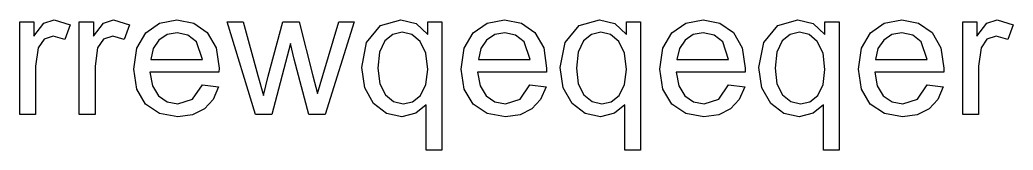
# Model space of a CAD drawing. Extents: x 0 to 258, y 0 to 184.
# Drawn here: x 218.87 to 258.12, y 178.63 to 183.78 of the extents above; entities that cross this region are included whole.
import ezdxf

# ---------------------------------------------------------------- set-up
doc = ezdxf.new("R2010")
doc.units = 0

msp = doc.modelspace()

# ---------------------------------------------------------------- linework, layer by layer
at = {"layer": 'text'}
for p, q in [((218.869058, 180.034905), (218.869058, 183.693597)), ((218.869058, 183.693597), (219.427164, 183.693597)), ((219.427164, 183.693597), (219.427164, 183.138936)), ((219.819903, 183.652256), (220.219535, 183.776279)), ((220.219535, 183.776279), (220.856878, 183.576463)), ((221.218614, 180.034905), (221.218614, 183.693597)), ((221.218614, 183.693597), (221.77672, 183.693597)), ((221.77672, 183.693597), (221.77672, 183.138936)), ((222.169459, 183.652256), (222.56909, 183.776279)), ((222.56909, 183.776279), (223.206434, 183.576463)), ((224.389823, 183.648811), (225.07712, 183.776279)), ((225.07712, 183.776279), (225.743746, 183.651394)), ((228.17426, 180.034905), (227.054605, 183.693597)), ((227.054605, 183.693597), (227.695394, 183.693597)), ((227.695394, 183.693597), (228.277614, 181.581753)), ((228.684135, 181.550747), (229.266355, 183.693597)), ((229.266355, 183.693597), (229.903699, 183.693597)), ((229.903699, 183.693597), (230.45147, 181.571418)), ((230.844209, 181.578308), (231.471218, 183.693597)), ((232.07411, 183.693597), (230.930336, 180.034905)), ((231.471218, 183.693597), (232.07411, 183.693597)), ((233.121417, 183.548903), (233.92068, 183.776279)), ((233.92068, 183.776279), (234.527017, 183.633308)), ((234.988659, 183.204393), (234.988659, 183.693597)), ((234.988659, 183.693597), (235.546765, 183.693597)), ((235.546765, 183.693597), (235.546765, 178.632752)), ((237.333048, 183.648811), (238.020343, 183.776279)), ((238.020343, 183.776279), (238.686969, 183.651394)), ((240.969346, 183.548903), (241.768609, 183.776279)), ((241.768609, 183.776279), (242.374945, 183.633308)), ((242.836587, 183.204393), (242.836587, 183.693597)), ((242.836587, 183.693597), (243.394693, 183.693597)), ((243.394693, 183.693597), (243.394693, 178.632752)), ((245.180974, 183.648811), (245.868269, 183.776279)), ((245.868269, 183.776279), (246.534895, 183.651394)), ((248.817272, 183.548903), (249.616535, 183.776279)), ((249.616535, 183.776279), (250.222871, 183.633308)), ((250.684513, 183.204393), (250.684513, 183.693597)), ((250.684513, 183.693597), (251.242619, 183.693597)), ((251.242619, 183.693597), (251.242619, 178.632752)), ((253.028902, 183.648811), (253.716198, 183.776279)), ((253.716198, 183.776279), (254.382824, 183.651394)), ((256.131211, 180.034905), (256.131211, 183.693597)), ((256.131211, 183.693597), (256.689317, 183.693597)), ((256.689317, 183.693597), (256.689317, 183.138936)), ((257.082056, 183.652256), (257.481688, 183.776279)), ((257.481688, 183.776279), (258.119031, 183.576463)), ((219.427164, 183.138936), (219.819903, 183.652256)), ((220.856878, 183.576463), (220.643283, 183.001132)), ((221.77672, 183.138936), (222.169459, 183.652256)), ((223.206434, 183.576463), (222.992838, 183.001132)), ((223.843777, 183.266405), (224.389823, 183.648811)), ((225.743746, 183.651394), (226.276014, 183.27674)), ((232.566758, 182.887444), (233.121417, 183.548903)), ((234.527017, 183.633308), (234.988659, 183.204393)), ((236.787, 183.266405), (237.333048, 183.648811)), ((238.686969, 183.651394), (239.219238, 183.27674)), ((240.414684, 182.887444), (240.969346, 183.548903)), ((242.374945, 183.633308), (242.836587, 183.204393)), ((244.634926, 183.266405), (245.180974, 183.648811)), ((246.534895, 183.651394), (247.067164, 183.27674)), ((248.262613, 182.887444), (248.817272, 183.548903)), ((250.222871, 183.633308), (250.684513, 183.204393)), ((252.482855, 183.266405), (253.028902, 183.648811)), ((254.382824, 183.651394), (254.915092, 183.27674)), ((256.689317, 183.138936), (257.082056, 183.652256)), ((258.119031, 183.576463), (257.905436, 183.001132)), ((219.823348, 183.011468), (219.592529, 182.673849)), ((220.188528, 183.135491), (219.823348, 183.011468)), ((220.643283, 183.001132), (220.188528, 183.135491)), ((222.172904, 183.011468), (221.942084, 182.673849)), ((222.538084, 183.135491), (222.172904, 183.011468)), ((222.992838, 183.001132), (222.538084, 183.135491)), ((223.487209, 182.653178), (223.843777, 183.266405)), ((224.363984, 182.980462), (224.139192, 182.646288)), ((224.690408, 183.194919), (224.363984, 182.980462)), ((225.08401, 183.266405), (224.690408, 183.194919)), ((225.512063, 183.176833), (225.08401, 183.266405)), ((225.852266, 182.908115), (225.512063, 183.176833)), ((226.086533, 182.215651), (225.852266, 182.908115)), ((226.276014, 183.27674), (226.624829, 182.675571)), ((233.293671, 182.942566), (233.084383, 182.505039)), ((233.606314, 183.200948), (233.293671, 182.942566)), ((233.979245, 183.287076), (233.606314, 183.200948)), ((234.359067, 183.194919), (233.979245, 183.287076)), ((234.685491, 182.91845), (234.359067, 183.194919)), ((234.912867, 182.459391), (234.685491, 182.91845)), ((236.430432, 182.653178), (236.787, 183.266405)), ((237.30721, 182.980462), (237.082418, 182.646288)), ((237.633632, 183.194919), (237.30721, 182.980462)), ((238.027233, 183.266405), (237.633632, 183.194919)), ((238.455287, 183.176833), (238.027233, 183.266405)), ((238.795489, 182.908115), (238.455287, 183.176833)), ((239.029756, 182.215651), (238.795489, 182.908115)), ((239.219238, 183.27674), (239.568053, 182.675571)), ((241.1416, 182.942566), (240.932312, 182.505039)), ((241.454242, 183.200948), (241.1416, 182.942566)), ((241.827174, 183.287076), (241.454242, 183.200948)), ((242.206996, 183.194919), (241.827174, 183.287076)), ((242.53342, 182.91845), (242.206996, 183.194919)), ((242.760795, 182.459391), (242.53342, 182.91845)), ((244.278358, 182.653178), (244.634926, 183.266405)), ((245.155136, 182.980462), (244.930344, 182.646288)), ((245.481559, 183.194919), (245.155136, 182.980462)), ((245.875162, 183.266405), (245.481559, 183.194919)), ((246.303214, 183.176833), (245.875162, 183.266405)), ((246.643418, 182.908115), (246.303214, 183.176833)), ((246.877682, 182.215651), (246.643418, 182.908115)), ((247.067164, 183.27674), (247.415979, 182.675571)), ((248.989528, 182.942566), (248.780239, 182.505039)), ((249.30217, 183.200948), (248.989528, 182.942566)), ((249.6751, 183.287076), (249.30217, 183.200948)), ((250.054922, 183.194919), (249.6751, 183.287076)), ((250.381346, 182.91845), (250.054922, 183.194919)), ((250.608721, 182.459391), (250.381346, 182.91845)), ((252.126287, 182.653178), (252.482855, 183.266405)), ((253.003065, 182.980462), (252.778272, 182.646288)), ((253.329487, 183.194919), (253.003065, 182.980462)), ((253.723088, 183.266405), (253.329487, 183.194919)), ((254.151141, 183.176833), (253.723088, 183.266405)), ((254.491344, 182.908115), (254.151141, 183.176833)), ((254.725611, 182.215651), (254.491344, 182.908115)), ((254.915092, 183.27674), (255.263907, 182.675571)), ((257.085504, 183.011468), (256.854681, 182.673849)), ((257.450684, 183.135491), (257.085504, 183.011468)), ((257.905436, 183.001132), (257.450684, 183.135491)), ((219.592529, 182.673849), (219.489175, 181.950378)), ((221.942084, 182.673849), (221.83873, 181.950378)), ((223.368353, 181.833245), (223.487209, 182.653178)), ((224.139192, 182.646288), (224.04359, 182.215651)), ((226.624829, 182.675571), (226.741101, 181.871141)), ((229.562635, 182.849548), (228.821938, 180.034905)), ((229.703883, 182.225986), (229.562635, 182.849548)), ((232.377277, 181.898702), (232.566758, 182.887444)), ((236.311576, 181.833245), (236.430432, 182.653178)), ((237.082418, 182.646288), (236.986816, 182.215651)), ((239.568053, 182.675571), (239.684324, 181.871141)), ((240.225206, 181.898702), (240.414684, 182.887444)), ((244.159502, 181.833245), (244.278358, 182.653178)), ((244.930344, 182.646288), (244.834742, 182.215651)), ((247.415979, 182.675571), (247.53225, 181.871141)), ((248.073132, 181.898702), (248.262613, 182.887444)), ((252.007431, 181.833245), (252.126287, 182.653178)), ((252.778272, 182.646288), (252.68267, 182.215651)), ((255.263907, 182.675571), (255.380179, 181.871141)), ((256.854681, 182.673849), (256.751327, 181.950378)), ((224.04359, 182.215651), (226.086533, 182.215651)), ((224.04359, 182.215651), (224.04359, 182.215651)), ((230.286103, 180.034905), (229.703883, 182.225986)), ((233.084383, 182.505039), (233.014621, 181.874586)), ((234.988659, 181.819465), (234.912867, 182.459391)), ((236.986816, 182.215651), (239.029756, 182.215651)), ((236.986816, 182.215651), (236.986816, 182.215651)), ((240.932312, 182.505039), (240.862549, 181.874586)), ((242.836587, 181.819465), (242.760795, 182.459391)), ((244.834742, 182.215651), (246.877682, 182.215651)), ((244.834742, 182.215651), (244.834742, 182.215651)), ((248.780239, 182.505039), (248.710475, 181.874586)), ((250.684513, 181.819465), (250.608721, 182.459391)), ((252.68267, 182.215651), (254.725611, 182.215651)), ((252.68267, 182.215651), (252.68267, 182.215651)), ((219.489175, 181.950378), (219.489175, 180.034905)), ((221.83873, 181.950378), (221.83873, 180.034905)), ((223.485486, 181.040012), (223.368353, 181.833245)), ((226.741101, 181.871141), (226.737662, 181.705777)), ((232.49441, 181.089105), (232.377277, 181.898702)), ((233.014621, 181.874586), (233.08869, 181.256192)), ((233.014621, 181.874586), (233.014621, 181.874586)), ((234.917173, 181.22088), (234.988659, 181.819465)), ((236.42871, 181.040012), (236.311576, 181.833245)), ((239.684324, 181.871141), (239.680885, 181.705777)), ((240.342339, 181.089105), (240.225206, 181.898702)), ((240.862549, 181.874586), (240.936619, 181.256192)), ((240.862549, 181.874586), (240.862549, 181.874586)), ((242.765102, 181.22088), (242.836587, 181.819465)), ((244.276636, 181.040012), (244.159502, 181.833245)), ((247.53225, 181.871141), (247.528811, 181.705777)), ((248.190265, 181.089105), (248.073132, 181.898702)), ((248.710475, 181.874586), (248.784545, 181.256192)), ((248.710475, 181.874586), (248.710475, 181.874586)), ((250.613028, 181.22088), (250.684513, 181.819465)), ((252.124564, 181.040012), (252.007431, 181.833245)), ((255.380179, 181.871141), (255.376739, 181.705777)), ((256.751327, 181.950378), (256.751327, 180.034905)), ((226.737662, 181.705777), (224.009147, 181.705777)), ((224.009147, 181.705777), (224.111637, 181.173509)), ((228.277614, 181.581753), (228.494654, 180.796272)), ((228.494654, 180.796272), (228.684135, 181.550747)), ((230.45147, 181.571418), (230.634059, 180.872064)), ((230.634059, 180.872064), (230.844209, 181.578308)), ((239.680885, 181.705777), (236.95237, 181.705777)), ((236.95237, 181.705777), (237.054861, 181.173509)), ((247.528811, 181.705777), (244.800296, 181.705777)), ((244.800296, 181.705777), (244.902787, 181.173509)), ((255.376739, 181.705777), (252.648224, 181.705777)), ((252.648224, 181.705777), (252.750716, 181.173509)), ((223.836885, 180.444872), (223.485486, 181.040012)), ((224.111637, 181.173509), (224.35021, 180.782491)), ((225.697242, 180.641242), (226.079649, 181.213128)), ((226.079644, 181.213128), (226.720432, 181.133891)), ((226.079649, 181.213128), (226.079644, 181.213128)), ((226.720432, 181.133891), (226.504252, 180.635213)), ((232.845809, 180.472433), (232.49441, 181.089105)), ((233.08869, 181.256192), (233.310898, 180.813497)), ((234.702716, 180.796272), (234.917173, 181.22088)), ((236.78011, 180.444872), (236.42871, 181.040012)), ((237.054861, 181.173509), (237.293433, 180.782491)), ((238.640468, 180.641242), (239.022872, 181.213128)), ((239.022867, 181.213128), (239.663655, 181.133891)), ((239.022872, 181.213128), (239.022867, 181.213128)), ((239.663655, 181.133891), (239.447475, 180.635213)), ((240.693737, 180.472433), (240.342339, 181.089105)), ((240.936619, 181.256192), (241.158827, 180.813497)), ((242.550644, 180.796272), (242.765102, 181.22088)), ((244.628036, 180.444872), (244.276636, 181.040012)), ((244.902787, 181.173509), (245.141359, 180.782491)), ((246.488394, 180.641242), (246.870798, 181.213128)), ((246.870793, 181.213128), (247.511581, 181.133891)), ((246.870798, 181.213128), (246.870793, 181.213128)), ((247.511581, 181.133891), (247.295401, 180.635213)), ((248.541663, 180.472433), (248.190265, 181.089105)), ((248.784545, 181.256192), (249.006753, 180.813497)), ((250.39857, 180.796272), (250.613028, 181.22088)), ((252.475965, 180.444872), (252.124564, 181.040012)), ((252.750716, 181.173509), (252.989288, 180.782491)), ((254.336322, 180.641242), (254.718727, 181.213128)), ((254.718721, 181.213128), (255.35951, 181.133891)), ((254.718727, 181.213128), (254.718721, 181.213128)), ((255.35951, 181.133891), (255.143329, 180.635213)), ((224.35021, 180.782491), (224.69472, 180.542196)), ((225.115022, 180.462097), (225.697242, 180.641242)), ((226.504252, 180.635213), (226.158881, 180.262282)), ((233.310898, 180.813497), (233.636459, 180.549947)), ((233.636459, 180.549947), (234.020586, 180.462097)), ((234.389212, 180.545641), (234.702716, 180.796272)), ((237.293433, 180.782491), (237.637943, 180.542196)), ((238.058245, 180.462097), (238.640468, 180.641242)), ((239.447475, 180.635213), (239.102104, 180.262282)), ((241.158827, 180.813497), (241.484388, 180.549947)), ((241.484388, 180.549947), (241.868515, 180.462097)), ((242.237141, 180.545641), (242.550644, 180.796272)), ((245.141359, 180.782491), (245.485869, 180.542196)), ((245.906171, 180.462097), (246.488394, 180.641242)), ((247.295401, 180.635213), (246.95003, 180.262282)), ((249.006753, 180.813497), (249.332314, 180.549947)), ((249.332314, 180.549947), (249.716441, 180.462097)), ((250.085067, 180.545641), (250.39857, 180.796272)), ((252.989288, 180.782491), (253.333798, 180.542196)), ((253.754099, 180.462097), (254.336322, 180.641242)), ((255.143329, 180.635213), (254.797959, 180.262282)), ((224.391546, 180.075385), (223.836885, 180.444872)), ((224.69472, 180.542196), (225.115022, 180.462097)), ((226.158881, 180.262282), (225.692071, 180.029738)), ((233.362574, 180.082275), (232.845809, 180.472433)), ((234.020586, 180.462097), (234.389212, 180.545641)), ((234.926648, 180.424201), (234.520127, 180.086582)), ((234.926648, 178.632752), (234.926648, 180.424201)), ((237.33477, 180.075385), (236.78011, 180.444872)), ((237.637943, 180.542196), (238.058245, 180.462097)), ((239.102104, 180.262282), (238.635294, 180.029738)), ((241.210502, 180.082275), (240.693737, 180.472433)), ((241.868515, 180.462097), (242.237141, 180.545641)), ((242.774577, 180.424201), (242.368056, 180.086582)), ((242.774577, 178.632752), (242.774577, 180.424201)), ((245.182696, 180.075385), (244.628036, 180.444872)), ((245.485869, 180.542196), (245.906171, 180.462097)), ((246.95003, 180.262282), (246.48322, 180.029738)), ((249.058428, 180.082275), (248.541663, 180.472433)), ((249.716441, 180.462097), (250.085067, 180.545641)), ((250.622503, 180.424201), (250.215982, 180.086582)), ((250.622503, 178.632752), (250.622503, 180.424201)), ((253.030624, 180.075385), (252.475965, 180.444872)), ((253.333798, 180.542196), (253.754099, 180.462097)), ((254.797959, 180.262282), (254.331148, 180.029738)), ((219.489175, 180.034905), (218.869058, 180.034905)), ((221.83873, 180.034905), (221.218614, 180.034905)), ((225.111571, 179.952223), (224.391546, 180.075385)), ((225.692071, 180.029738), (225.111571, 179.952223)), ((228.821938, 180.034905), (228.17426, 180.034905)), ((230.930336, 180.034905), (230.286103, 180.034905)), ((233.968911, 179.952223), (233.362574, 180.082275)), ((234.520127, 180.086582), (233.968911, 179.952223)), ((238.054795, 179.952223), (237.33477, 180.075385)), ((238.635294, 180.029738), (238.054795, 179.952223)), ((241.816839, 179.952223), (241.210502, 180.082275)), ((242.368056, 180.086582), (241.816839, 179.952223)), ((245.902721, 179.952223), (245.182696, 180.075385)), ((246.48322, 180.029738), (245.902721, 179.952223)), ((249.664765, 179.952223), (249.058428, 180.082275)), ((250.215982, 180.086582), (249.664765, 179.952223)), ((253.750649, 179.952223), (253.030624, 180.075385)), ((254.331148, 180.029738), (253.750649, 179.952223)), ((256.751327, 180.034905), (256.131211, 180.034905)), ((235.546765, 178.632752), (234.926648, 178.632752)), ((243.394693, 178.632752), (242.774577, 178.632752)), ((251.242619, 178.632752), (250.622503, 178.632752))]:
    msp.add_line(p, q, dxfattribs=at)

doc.saveas('drawing.dxf')
